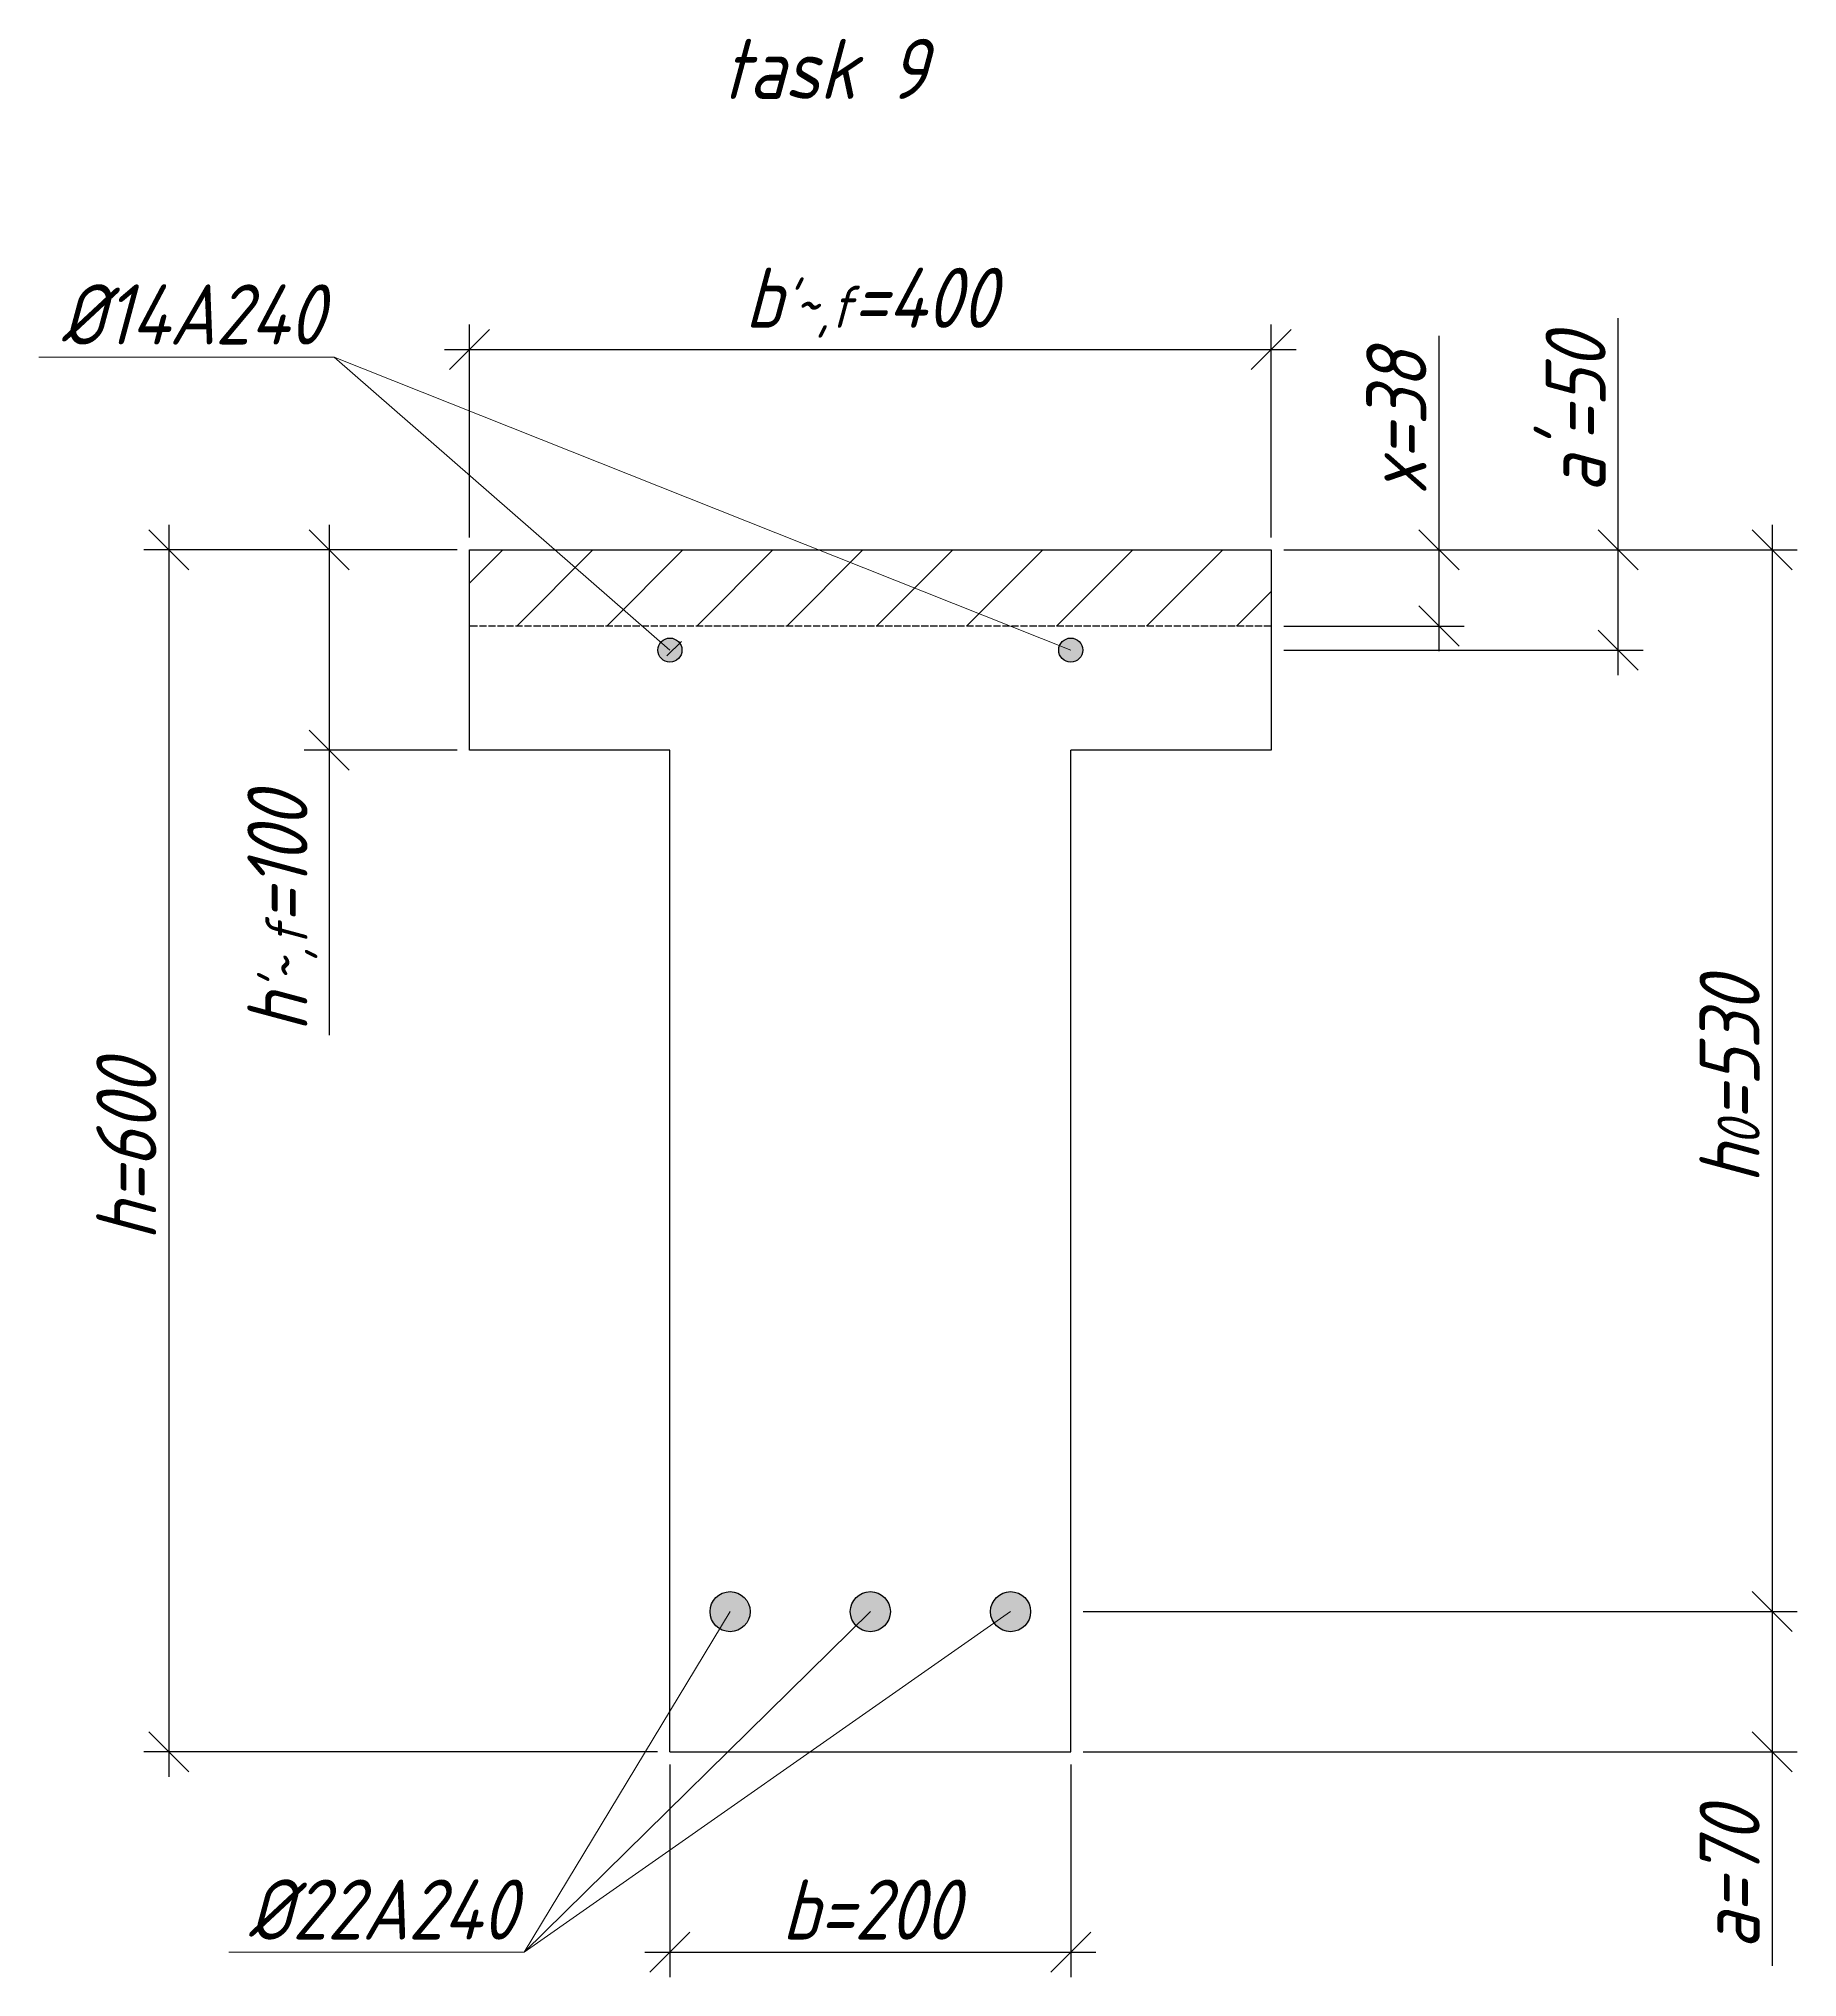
# Model space of a CAD drawing. Header units: millimetres. Extents: x -180 to 58926, y -10791 to 13515.
# Drawn here: x 7442 to 8319, y -3378 to -2410 of the extents above; entities that cross this region are included whole.
import ezdxf

# ---------------------------------------------------------------- set-up
doc = ezdxf.new("R2010")
doc.units = ezdxf.units.MM
doc.linetypes.add('ACAD_ISO02W100', pattern=[15, 12, -3])
for name, color, linetype, lineweight in [('basic', 95, 'Continuous', 30), ('hatch', 117, 'ACAD_ISO02W100', 25), ('hatching', 225, 'Continuous', 20), ('size', 45, 'Continuous', 20), ('text', 13, 'Continuous', 20), ('thin', 153, 'Continuous', 18)]:
    doc.layers.add(name, color=color, linetype=linetype, lineweight=lineweight)
doc.styles.add('Structures', font='isocpeur.ttf', dxfattribs={"width": 0.85, "oblique": 15})
doc.dimstyles.new('Structures', dxfattribs={"dimtxt": 3, "dimasz": 2, "dimexe": 1.25, "dimexo": 0.625, "dimtad": 1, "dimtxsty": 'Structures', "dimblk": 'OBLIQUE', "dimcen": 2.5, "dimdle": 1.25, "dimadec": 0, "dimazin": 0, "dimtfac": 1, "dimtmove": 0, "dimatfit": 3, "dimfxl": 1, "dimarcsym": 0})

# ---------------------------------------------------------------- blocks, each defined once
blk = doc.blocks.new('_Oblique')
at = {"color": 0, "linetype": 'ByBlock', "lineweight": -2}
blk.add_line((-0.5, -0.5), (0.5, 0.5), dxfattribs=at)
blk = doc.blocks.new('*D201')
at = {"layer": 'Defpoints', "color": 0, "transparency": 16777216}
for p in [(8056.86, -2565.39), (7656.86, -2665.39), (8056.86, -2665.39)]:
    blk.add_point(p, dxfattribs=at)
at = {"layer": 'size', "color": 0, "lineweight": -2, "transparency": 16777216}
for p, q in [((7656.86, -2659.14), (7656.86, -2552.89)), ((8056.86, -2659.14), (8056.86, -2552.89)), ((7644.36, -2565.39), (8069.36, -2565.39))]:
    blk.add_line(p, q, dxfattribs=at)
at = {"layer": 'size', "color": 0, "lineweight": -2, "transparency": 16777216, "xscale": 20, "yscale": 20, "zscale": 20, "rotation": 180}
blk.add_blockref('_Oblique', (7656.86, -2565.39), dxfattribs=at)
at = {"layer": 'size', "color": 0, "lineweight": -2, "transparency": 16777216, "xscale": 20, "yscale": 20, "zscale": 20}
blk.add_blockref('_Oblique', (8056.86, -2565.39), dxfattribs=at)
at = {"layer": 'size', "color": 0, "transparency": 16777216, "insert": (7856.86, -2541.99), "char_height": 30, "attachment_point": 5, "style": 'Structures'}
blk.add_mtext("b{\\H0.7x;\\S'~,f;}=400", dxfattribs=at)
blk = doc.blocks.new('*D202')
at = {"layer": 'Defpoints', "color": 0, "transparency": 16777216}
for p in [(7756.86, -3265.39), (7956.86, -3265.39), (7956.86, -3365.39)]:
    blk.add_point(p, dxfattribs=at)
at = {"layer": 'size', "color": 0, "lineweight": -2, "transparency": 16777216}
for p, q in [((7756.86, -3271.64), (7756.86, -3377.89)), ((7956.86, -3271.64), (7956.86, -3377.89)), ((7744.36, -3365.39), (7969.36, -3365.39))]:
    blk.add_line(p, q, dxfattribs=at)
at = {"layer": 'size', "color": 0, "lineweight": -2, "transparency": 16777216, "xscale": 20, "yscale": 20, "zscale": 20, "rotation": 180}
blk.add_blockref('_Oblique', (7756.86, -3365.39), dxfattribs=at)
at = {"layer": 'size', "color": 0, "lineweight": -2, "transparency": 16777216, "xscale": 20, "yscale": 20, "zscale": 20}
blk.add_blockref('_Oblique', (7956.86, -3365.39), dxfattribs=at)
at = {"layer": 'size', "color": 0, "transparency": 16777216, "insert": (7856.86, -3344.14), "char_height": 30, "attachment_point": 5, "style": 'Structures'}
blk.add_mtext('b=200', dxfattribs=at)
blk = doc.blocks.new('*D203')
at = {"layer": 'Defpoints', "color": 0, "transparency": 16777216}
for p in [(7656.86, -2665.39), (7586.86, -2765.39), (7656.86, -2765.39)]:
    blk.add_point(p, dxfattribs=at)
at = {"layer": 'size', "color": 0, "lineweight": -2, "transparency": 16777216}
for p, q in [((7586.86, -2652.89), (7586.86, -2765.39)), ((7650.61, -2665.39), (7574.36, -2665.39)), ((7650.61, -2765.39), (7574.36, -2765.39)), ((7586.86, -2765.39), (7586.86, -2907.57))]:
    blk.add_line(p, q, dxfattribs=at)
at = {"layer": 'size', "color": 0, "lineweight": -2, "transparency": 16777216, "xscale": 20, "yscale": 20, "zscale": 20}
for p, rotation in [((7586.86, -2665.39), 90), ((7586.86, -2765.39), 270)]:
    blk.add_blockref('_Oblique', p, dxfattribs=dict(at, rotation=rotation))
at = {"layer": 'size', "color": 0, "transparency": 16777216, "insert": (7563.46, -2846.48), "char_height": 30, "attachment_point": 5, "rotation": 90, "style": 'Structures'}
blk.add_mtext("h{\\H0.7x;\\S'~,f;}=100", dxfattribs=at)
blk = doc.blocks.new('*D204')
at = {"layer": 'Defpoints', "color": 0, "transparency": 16777216}
for p in [(7656.86, -2665.39), (7506.86, -3265.39), (7756.86, -3265.39)]:
    blk.add_point(p, dxfattribs=at)
at = {"layer": 'size', "color": 0, "lineweight": -2, "transparency": 16777216}
for p, q in [((7506.86, -2652.89), (7506.86, -3277.89)), ((7650.61, -2665.39), (7494.36, -2665.39)), ((7750.61, -3265.39), (7494.36, -3265.39))]:
    blk.add_line(p, q, dxfattribs=at)
at = {"layer": 'size', "color": 0, "lineweight": -2, "transparency": 16777216, "xscale": 20, "yscale": 20, "zscale": 20}
for p, rotation in [((7506.86, -2665.39), 90), ((7506.86, -3265.39), 270)]:
    blk.add_blockref('_Oblique', p, dxfattribs=dict(at, rotation=rotation))
at = {"layer": 'size', "color": 0, "transparency": 16777216, "insert": (7485.61, -2965.39), "char_height": 30, "attachment_point": 5, "rotation": 90, "style": 'Structures'}
blk.add_mtext('h=600', dxfattribs=at)
blk = doc.blocks.new('*D205')
at = {"layer": 'Defpoints', "color": 0, "transparency": 16777216}
for p in [(8056.86, -2665.39), (8230.02, -2665.39), (8056.86, -2715.39)]:
    blk.add_point(p, dxfattribs=at)
at = {"layer": 'size', "color": 0, "lineweight": -2, "transparency": 16777216}
for p, q in [((8230.02, -2665.39), (8230.02, -2549.63)), ((8063.11, -2665.39), (8242.52, -2665.39)), ((8230.02, -2727.89), (8230.02, -2665.39)), ((8063.11, -2715.39), (8242.52, -2715.39))]:
    blk.add_line(p, q, dxfattribs=at)
at = {"layer": 'size', "color": 0, "lineweight": -2, "transparency": 16777216, "xscale": 20, "yscale": 20, "zscale": 20}
for p, rotation in [((8230.02, -2665.39), 90), ((8230.02, -2715.39), 270)]:
    blk.add_blockref('_Oblique', p, dxfattribs=dict(at, rotation=rotation))
at = {"layer": 'size', "color": 0, "transparency": 16777216, "insert": (8208.77, -2597.51), "char_height": 30, "attachment_point": 5, "rotation": 90, "style": 'Structures'}
blk.add_mtext("a'=50", dxfattribs=at)
blk = doc.blocks.new('*D206')
at = {"layer": 'Defpoints', "color": 0, "transparency": 16777216}
for p in [(8056.86, -2665.39), (7956.86, -3195.39), (8306.86, -3195.39)]:
    blk.add_point(p, dxfattribs=at)
at = {"layer": 'size', "color": 0, "lineweight": -2, "transparency": 16777216}
for p, q in [((8306.86, -2652.89), (8306.86, -3207.89)), ((8063.11, -2665.39), (8319.36, -2665.39)), ((7963.11, -3195.39), (8319.36, -3195.39))]:
    blk.add_line(p, q, dxfattribs=at)
at = {"layer": 'size', "color": 0, "lineweight": -2, "transparency": 16777216, "xscale": 20, "yscale": 20, "zscale": 20}
for p, rotation in [((8306.86, -2665.39), 90), ((8306.86, -3195.39), 270)]:
    blk.add_blockref('_Oblique', p, dxfattribs=dict(at, rotation=rotation))
at = {"layer": 'size', "color": 0, "transparency": 16777216, "insert": (8285.61, -2930.39), "char_height": 30, "attachment_point": 5, "rotation": 90, "style": 'Structures'}
blk.add_mtext('h{\\H0.7x;\\S^ 0;}=530', dxfattribs=at)
blk = doc.blocks.new('*D207')
at = {"layer": 'Defpoints', "color": 0, "transparency": 16777216}
for p in [(7956.86, -3195.39), (7956.86, -3265.39), (8306.86, -3265.39)]:
    blk.add_point(p, dxfattribs=at)
at = {"layer": 'size', "color": 0, "lineweight": -2, "transparency": 16777216}
for p, q in [((8306.86, -3182.89), (8306.86, -3265.39)), ((7963.11, -3195.39), (8319.36, -3195.39)), ((7963.11, -3265.39), (8319.36, -3265.39)), ((8306.86, -3265.39), (8306.86, -3372.23))]:
    blk.add_line(p, q, dxfattribs=at)
at = {"layer": 'size', "color": 0, "lineweight": -2, "transparency": 16777216, "xscale": 20, "yscale": 20, "zscale": 20}
for p, rotation in [((8306.86, -3195.39), 90), ((8306.86, -3265.39), 270)]:
    blk.add_blockref('_Oblique', p, dxfattribs=dict(at, rotation=rotation))
at = {"layer": 'size', "color": 0, "transparency": 16777216, "insert": (8285.61, -3328.81), "char_height": 30, "attachment_point": 5, "rotation": 90, "style": 'Structures'}
blk.add_mtext('a=70', dxfattribs=at)
blk = doc.blocks.new('*D208')
at = {"layer": 'Defpoints', "color": 0, "transparency": 16777216}
for p in [(8056.86, -2665.39), (8140.62, -2665.39), (8056.86, -2703.39)]:
    blk.add_point(p, dxfattribs=at)
at = {"layer": 'size', "color": 0, "lineweight": -2, "transparency": 16777216}
for p, q in [((8140.62, -2665.39), (8140.62, -2558.56)), ((8063.11, -2665.39), (8153.12, -2665.39)), ((8140.62, -2715.89), (8140.62, -2665.39)), ((8063.11, -2703.39), (8153.12, -2703.39))]:
    blk.add_line(p, q, dxfattribs=at)
at = {"layer": 'size', "color": 0, "lineweight": -2, "transparency": 16777216, "xscale": 20, "yscale": 20, "zscale": 20}
for p, rotation in [((8140.62, -2665.39), 90), ((8140.62, -2703.39), 270)]:
    blk.add_blockref('_Oblique', p, dxfattribs=dict(at, rotation=rotation))
at = {"layer": 'size', "color": 0, "transparency": 16777216, "insert": (8119.37, -2601.98), "char_height": 30, "attachment_point": 5, "rotation": 90, "style": 'Structures'}
blk.add_mtext('x=38', dxfattribs=at)

msp = doc.modelspace()

# ---------------------------------------------------------------- hatches: boundary and pattern name
at = {"layer": 'basic'}
h = msp.add_hatch(color=256, dxfattribs=at)
h.dxf.hatch_style = 1
h.paths.add_polyline_path([(7762.859, -2715.395, 1), (7750.859, -2715.395, 1)])
h.paths.add_polyline_path([(7962.859, -2715.395, 1), (7950.859, -2715.395, 1)])
h = msp.add_hatch(color=256, dxfattribs=at)
h.dxf.hatch_style = 1
h.paths.add_polyline_path([(7776.859, -3195.395, 1), (7796.859, -3195.395, 1)])
h.paths.add_polyline_path([(7916.859, -3195.395, 1), (7936.859, -3195.395, 1)])
h = msp.add_hatch(color=256, dxfattribs=at)
h.dxf.hatch_style = 1
h.paths.add_polyline_path([(7866.859, -3195.395, 1), (7846.859, -3195.395, 1)])
at = {"layer": 'hatching'}
h = msp.add_hatch(dxfattribs=at)
h.set_pattern_fill('ANSI31', color=256, scale=10)
h.set_pattern_definition([(45, (-598.542, -3573.63), (-22.45064, 22.45064), [])])
edge = h.paths.add_edge_path()
edge.add_line((8056.859, -2665.395), (7656.859, -2665.395))
edge.add_line((7656.859, -2665.395), (7656.859, -2703.395))
edge.add_line((7656.859, -2703.395), (7750.859, -2703.395))
edge.add_arc((7754.653, -2710.372), 7.942, 118.534188, 421.465812)
edge.add_line((7758.446, -2703.395), (7950.859, -2703.395))
edge.add_arc((7956.859, -2707.024), 7.012, 148.827785, 391.172215)
edge.add_line((7962.859, -2703.395), (8056.859, -2703.395))
edge.add_line((8056.859, -2703.395), (8056.859, -2665.395))

# ---------------------------------------------------------------- linework, layer by layer
at = {"layer": 'basic'}
for p, q in [((7656.859, -2665.395), (8056.859, -2665.395)), ((7656.859, -2765.395), (7656.859, -2665.395)), ((8056.859, -2665.395), (8056.859, -2765.395)), ((7756.859, -2765.395), (7656.859, -2765.395)), ((7756.859, -3265.395), (7756.859, -2765.395)), ((8056.859, -2765.395), (7956.859, -2765.395)), ((7956.859, -3265.395), (7956.859, -2765.395)), ((7756.859, -3265.395), (7956.859, -3265.395))]:
    msp.add_line(p, q, dxfattribs=at)
for centre, radius in [((7756.859, -2715.395), 6), ((7956.859, -2715.395), 6), ((7786.859, -3195.395), 10), ((7856.859, -3195.395), 10), ((7926.859, -3195.395), 10)]:
    msp.add_circle(centre, radius, dxfattribs=at)
at = {"layer": 'hatch', "ltscale": 0.3}
msp.add_line((8056.859, -2703.395), (7656.859, -2703.395), dxfattribs=at)
at = {"layer": 'thin'}
for p, q in [((7589.358, -2569.145), (7441.923, -2569.145)), ((7756.859, -2715.395), (7589.358, -2569.145)), ((7589.358, -2569.145), (7956.859, -2715.395)), ((7684.15, -3365.395), (7786.859, -3195.395)), ((7684.15, -3365.395), (7926.859, -3195.395)), ((7684.15, -3365.395), (7856.859, -3195.395)), ((7684.15, -3365.395), (7536.715, -3365.395))]:
    msp.add_line(p, q, dxfattribs=at)

# ---------------------------------------------------------------- texts
at = {"layer": 'text', "char_height": 30, "width": 137.52879, "attachment_point": 5, "style": 'Structures'}
for s, insert in [('task 9', (7833.959, -2425.254)), ('%%C14A240', (7518.427, -2547.882)), ('%%C22A240', (7613.218, -3344.132))]:
    msp.add_mtext(s, dxfattribs=dict(at, insert=insert))

# ---------------------------------------------------------------- dimensions: what is measured, and where the dimension line sits
at = {"layer": 'size'}
for base, p1, p2, text, picture, middle in [((8056.859, -2565.395), (7656.859, -2665.395), (8056.859, -2665.395), "b{\\H0.7x;\\S'~,f;}=<>", '*D201', (7856.859, -2541.995)), ((7956.859, -3365.395), (7756.859, -3265.395), (7956.859, -3265.395), 'b=<>', '*D202', (7856.859, -3344.145))]:
    dim = msp.add_linear_dim(base=base, p1=p1, p2=p2, text=text, dimstyle='Structures', dxfattribs=at)
    dim.commit()
    dim.dimension.update_dxf_attribs({"geometry": picture, "text_midpoint": middle})
for base, p1, p2, text, picture, middle in [((8230.016, -2665.395), (8056.859, -2715.395), (8056.859, -2665.395), "a'=<>", '*D205', (8208.766, -2597.513)), ((8140.62, -2665.395), (8056.859, -2703.395), (8056.859, -2665.395), 'x=<>', '*D208', (8119.37, -2601.975)), ((7506.859, -3265.395), (7656.859, -2665.395), (7756.859, -3265.395), 'h=<>', '*D204', (7485.609, -2965.395)), ((7586.859, -2765.395), (7656.859, -2665.395), (7656.859, -2765.395), "h{\\H0.7x;\\S'~,f;}=<>", '*D203', (7563.459, -2846.484)), ((8306.859, -3195.395), (8056.859, -2665.395), (7956.859, -3195.395), 'h{\\H0.7x;\\S^ 0;}=<>', '*D206', (8285.609, -2930.395)), ((8306.859, -3265.395), (7956.859, -3195.395), (7956.859, -3265.395), 'a=<>', '*D207', (8285.609, -3328.814))]:
    dim = msp.add_linear_dim(base=base, p1=p1, p2=p2, angle=90, text=text, dimstyle='Structures', dxfattribs=at)
    dim.commit()
    dim.dimension.update_dxf_attribs({"geometry": picture, "text_midpoint": middle})

doc.saveas('drawing.dxf')
